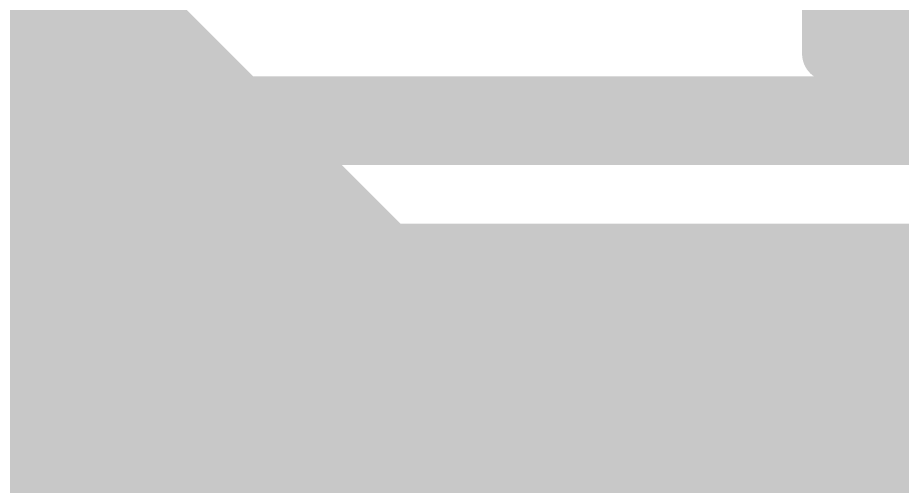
# Model space of a CAD drawing. Header units: inches. Extents: x -2 to 343, y -53 to 63.
# Drawn here: x 30.429 to 32.457, y -6.172 to -5.099 of the extents above; entities that cross this region are included whole.
import ezdxf

# ---------------------------------------------------------------- set-up
doc = ezdxf.new("R2010")
doc.units = ezdxf.units.IN
for name, color, linetype in [('Board Outline', 216, 'Continuous'), ('Bottom Layer', 5, 'Continuous'), ('Bottom Overlay', 54, 'Continuous'), ('Bottom Solder', 6, 'Continuous'), ('Top Layer', 1, 'Continuous'), ('Top Overlay', 2, 'Continuous')]:
    doc.layers.add(name, color=color, linetype=linetype)
doc.styles.add('Arial', font='', dxfattribs={"height": 0.2})
doc.styles.get('Arial').set_extended_font_data('Arial')

# ---------------------------------------------------------------- blocks, each defined once
blk = doc.blocks.new('C___0805_B_84')
at = {"layer": 'Bottom Solder'}
blk.add_hatch(color=6, dxfattribs=at).paths.add_polyline_path([(0.438, 0.832), (1.594, 0.832), (1.594, -0.832), (0.438, -0.832)])
at = {"layer": 'Bottom Overlay', "const_width": 0.127}
for points in [[(1.6256, 0.8636), (0.6096, 0.8636)], [(1.6256, 0.8636), (1.6256, -0.8636)]]:
    blk.add_lwpolyline(points, dxfattribs=at)
at = {"layer": 'Bottom Overlay', "const_width": 0.0635}
blk.add_lwpolyline([(1.5938, 0.8636, 1), (1.6574, 0.8636, 1)], format="xyb", close=True, dxfattribs=at)
blk.add_lwpolyline([(1.5938, 0.8636, 1), (1.6574, 0.8636, 1)], format="xyb", close=True, dxfattribs=at)

msp = doc.modelspace()

# ---------------------------------------------------------------- hatches: boundary and pattern name
at = {"layer": 'Bottom Layer'}
h = msp.add_hatch(color=5, dxfattribs=at)
h.paths.add_polyline_path([(39.37, 6.4008), (39.37, -9.7028), (32.7406, -9.7028), (28.186, -5.1482), (28.186, -3.618), (30.4292, -3.618), (30.4292, -4.693), (31.3077, -5.5715), (34.0453, -5.5715), (34.0453, -5.08), (34.0453, 6.0706), (34.4263, 6.4516), (39.3192, 6.4516)])
h.paths.add_polyline_path([(37.587, -3.3432), (36.1663, -3.3432), (36.1663, -3.5793), (36.1663, -5.8166), (35.3372, -5.8166), (35.3372, -7.9789), (37.587, -7.9789)], flags=0)

# ---------------------------------------------------------------- linework, layer by layer
at = {"layer": 'Board Outline', "const_width": 0.254}
msp.add_lwpolyline([(49.772, 6.3476, -0.6504), (32.1175, -53.0547)], format="xyb", dxfattribs=at)
at = {"layer": 'Top Layer', "const_width": 0.2032}
for points in [[(28.7693, -5.3354), (32.7193, -5.3354)], [(28.46, -5.8354), (32.7193, -5.8354)]]:
    msp.add_lwpolyline(points, dxfattribs=at)

# ---------------------------------------------------------------- block references
at = {"rotation": 180}
msp.add_blockref('C___0805_B_84', (33.9183, -4.318), dxfattribs=at)

# ---------------------------------------------------------------- texts
at = {"layer": 'Top Overlay', "style": 'Arial'}
msp.add_text('U4', height=0.762, dxfattribs=at).set_placement((30.5945, -6.7163))

doc.saveas('drawing.dxf')
